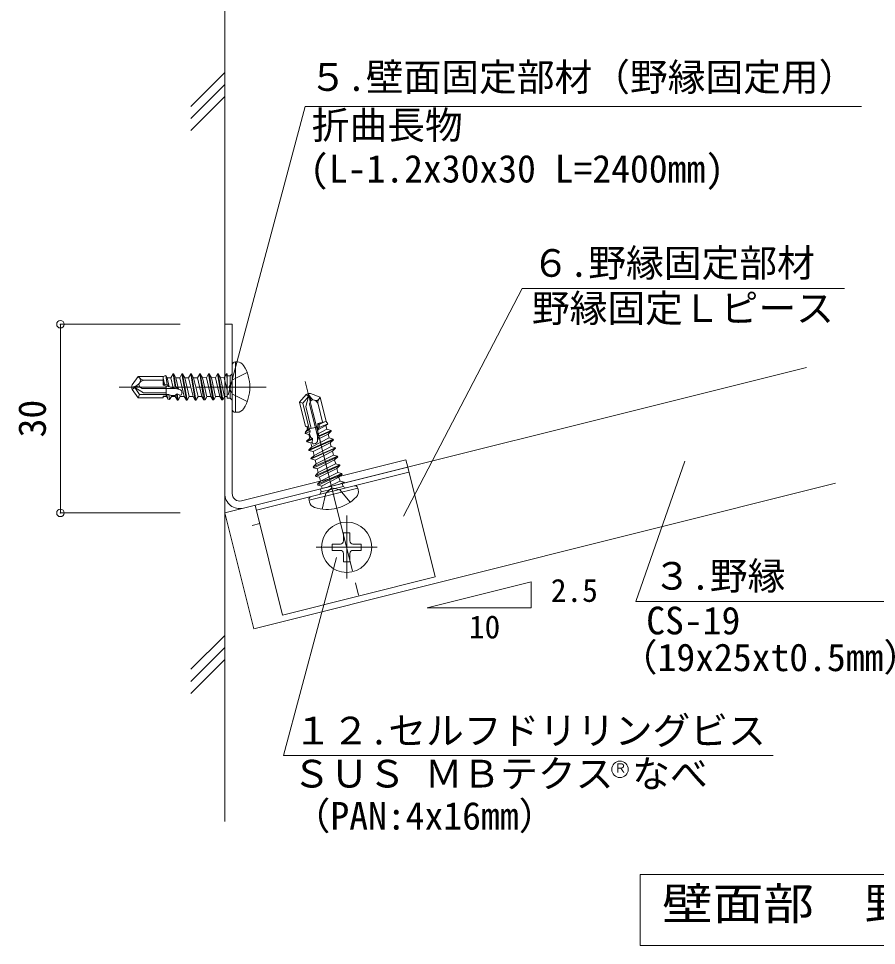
# Model space of a CAD drawing. Units: millimetres on the paper, enlarged 5 times, with parts at other scales. Extents: x -1379 to 1379, y -984 to 973.
# Drawn here: x 42.1 to 383.2, y -48 to 320.4 of the extents above; entities that cross this region are included whole.
import ezdxf
from ezdxf.enums import TextEntityAlignment as Align

# ---------------------------------------------------------------- set-up
doc = ezdxf.new("R2010")
doc.units = ezdxf.units.MM
doc.header["$LTSCALE"] = 5
doc.header["$PDMODE"] = 32
doc.header["$PDSIZE"] = 3
doc.linetypes.add('CHAIN1', pattern=[8, 5, -1, 1, -1])
doc.linetypes.add('LONG_DASHED1', pattern=[7, 6, -1])
for name, color, linetype, lineweight in [('3-0_中心線', 3, 'Continuous', 18), ('3-1_中線', 7, 'Continuous', 18), ('3-2_太線１', 3, 'Continuous', 18), ('3-4_細線', 4, 'Continuous', 9), ('3-5_寸法', 4, 'Continuous', 9), ('3-6_文字', 3, 'Continuous', 18), ('5-6_文字', 7, 'Continuous', 18)]:
    doc.layers.add(name, color=color, linetype=linetype, lineweight=lineweight)
doc.styles.add('ＭＳ ゴシック', font='')
doc.styles.get('ＭＳ ゴシック').set_extended_font_data('MS Gothic')

msp = doc.modelspace()

# ---------------------------------------------------------------- linework, layer by layer
at = {"layer": '3-0_中心線', "color": 4, "linetype": 'CHAIN1', "lineweight": 9}
for p, q in [((140.601, 173.938), (82.35, 173.938)), ((169.507, 122.541), (156.088, 176.217)), ((159.138, 164.014), (177.419, 90.893)), ((172.568, 97.88), (172.568, 122.885)), ((160.449, 110.296), (184.687, 110.296))]:
    msp.add_line(p, q, dxfattribs=at)
at = {"layer": '3-0_中心線'}
for p, q in [((156.462, 171.002), (153.782, 167.916)), ((157.377, 170.149), (155.153, 167.588)), ((156.261, 166.248), (157.377, 170.149)), ((157.288, 171.415), (156.462, 171.002)), ((156.462, 171.002), (157.377, 170.149)), ((157.377, 170.149), (157.288, 171.415)), ((157.793, 170.404), (157.288, 171.415)), ((161.565, 169.268), (162.028, 169.977)), ((164.443, 160.319), (162.028, 169.977)), ((156.197, 158.257), (153.782, 167.916)), ((155.153, 167.588), (153.782, 167.916)), ((155.153, 167.588), (157.713, 157.348)), ((156.261, 166.248), (158.44, 157.53)), ((158.018, 167.978), (157.812, 167.259)), ((157.812, 167.259), (161.005, 154.488)), ((159.791, 168.693), (159.597, 168.767)), ((161.201, 167.101), (162.988, 159.955)), ((161.097, 159.482), (160.963, 152.25)), ((161.051, 156.977), (164.34, 158.671)), ((162.27, 159.775), (161.092, 159.168)), ((161.589, 159.02), (161.092, 159.168)), ((161.097, 159.482), (164.443, 160.319)), ((161.567, 157.858), (165.014, 159.324)), ((161.589, 159.02), (161.567, 157.858)), ((161.589, 159.02), (163.806, 160.16)), ((165.014, 159.324), (164.34, 158.671)), ((164.714, 157.174), (164.34, 158.671)), ((165.014, 159.324), (164.443, 160.319)), ((156.111, 155.537), (158.049, 156.361)), ((156.111, 155.537), (156.133, 156.217)), ((156.111, 155.537), (157.491, 155.142)), ((156.133, 156.217), (157.824, 157.086)), ((156.133, 156.217), (157.01, 157.065)), ((156.197, 158.257), (156.885, 158.429)), ((157.01, 157.065), (156.682, 158.378)), ((156.885, 158.429), (157.266, 157.197)), ((157.266, 157.197), (157.01, 157.065)), ((161.073, 158.188), (157.255, 157.233)), ((157.824, 157.086), (157.266, 157.197)), ((157.491, 155.142), (157.846, 155.325)), ((157.865, 153.646), (157.491, 155.142)), ((157.824, 157.086), (158.049, 156.361)), ((157.846, 155.325), (158.049, 156.361)), ((157.846, 155.325), (158.297, 153.868)), ((160.978, 153.079), (165.194, 155.252)), ((164.714, 157.174), (161.019, 155.271)), ((161.499, 154.57), (161.019, 155.271)), ((161.051, 156.977), (161.567, 157.858)), ((161.501, 154.302), (166.44, 156.456)), ((166.44, 156.456), (165.194, 155.252)), ((165.569, 153.755), (165.194, 155.252)), ((166.44, 156.456), (166.379, 156.698)), ((156.62, 152.442), (157.865, 153.646)), ((156.62, 152.442), (158.948, 153.457)), ((156.681, 152.199), (156.62, 152.442)), ((156.681, 152.199), (159.021, 153.22)), ((156.681, 152.199), (158.346, 151.723)), ((157.536, 148.779), (167.295, 153.036)), ((158.297, 153.868), (157.865, 153.646)), ((158.948, 153.457), (158.297, 153.868)), ((158.346, 151.723), (158.876, 151.996)), ((158.72, 150.226), (158.346, 151.723)), ((165.569, 153.755), (158.72, 150.226)), ((158.876, 151.996), (159.021, 153.22)), ((158.876, 151.996), (159.058, 151.408)), ((158.948, 153.457), (159.021, 153.22)), ((159.201, 148.303), (166.049, 151.832)), ((160.978, 153.079), (161.501, 154.302)), ((161.506, 154.573), (161.501, 154.302)), ((167.295, 153.036), (166.049, 151.832)), ((166.424, 150.335), (166.049, 151.832)), ((167.295, 153.036), (167.234, 153.278)), ((157.475, 149.022), (158.72, 150.226)), ((157.536, 148.779), (157.475, 149.022)), ((157.536, 148.779), (159.201, 148.303)), ((158.39, 145.36), (168.15, 149.616)), ((159.575, 146.806), (159.201, 148.303)), ((166.424, 150.335), (159.575, 146.806)), ((160.056, 144.883), (166.904, 148.412)), ((168.15, 149.616), (166.904, 148.412)), ((167.279, 146.915), (166.904, 148.412)), ((168.15, 149.616), (168.089, 149.859)), ((158.33, 145.602), (159.575, 146.806)), ((158.39, 145.36), (158.33, 145.602)), ((158.39, 145.36), (160.056, 144.883)), ((159.499, 141.867), (169.004, 146.196)), ((160.43, 143.386), (160.056, 144.883)), ((167.279, 146.915), (160.43, 143.386)), ((160.783, 141.5), (167.759, 144.992)), ((169.004, 146.196), (167.759, 144.992)), ((169.004, 146.196), (168.944, 146.439)), ((159.287, 142.281), (160.43, 143.386)), ((159.499, 141.867), (159.287, 142.281)), ((159.499, 141.867), (160.783, 141.5)), ((160.354, 138.448), (169.859, 142.777)), ((161.285, 139.967), (160.895, 141.528)), ((168.134, 143.495), (161.285, 139.967)), ((161.638, 138.08), (168.614, 141.573)), ((169.001, 140.025), (162.152, 136.496)), ((169.859, 142.777), (168.614, 141.573)), ((169.859, 142.777), (169.799, 143.019)), ((160.141, 138.861), (161.285, 139.967)), ((160.354, 138.448), (160.141, 138.861)), ((160.354, 138.448), (161.638, 138.08)), ((161.009, 135.391), (162.152, 136.496)), ((161.221, 134.977), (170.727, 139.306)), ((162.152, 136.496), (161.75, 138.108)), ((162.506, 134.61), (169.482, 138.102)), ((169.856, 136.606), (165.263, 134.239)), ((170.727, 139.306), (169.482, 138.102)), ((171.521, 136.129), (169.856, 136.606)), ((170.727, 139.306), (170.666, 139.549)), ((176.994, 133.822), (157.591, 128.971)), ((175.478, 134.731), (158.501, 130.487)), ((161.221, 134.977), (161.009, 135.391)), ((161.221, 134.977), (162.506, 134.61)), ((162.211, 133.476), (171.487, 135.795)), ((162.211, 133.476), (162.473, 132.297)), ((162.473, 132.297), (171.121, 134.459)), ((162.867, 133.64), (162.617, 134.638)), ((169.717, 135.352), (171.521, 136.129)), ((170.798, 135.623), (171.121, 134.459)), ((172.083, 133.882), (171.121, 134.459)), ((171.251, 135.736), (171.582, 135.887)), ((171.582, 135.887), (171.487, 135.795)), ((171.582, 135.887), (171.521, 136.129)), ((176.994, 133.822), (177.176, 133.094)), ((157.591, 128.971), (157.773, 128.243)), ((161.896, 131.336), (162.473, 132.297)), ((171.318, 116.046), (173.818, 116.046)), ((171.318, 116.046), (171.318, 112.796)), ((173.818, 116.046), (173.818, 112.796)), ((166.818, 111.546), (170.068, 111.546)), ((166.818, 111.546), (166.818, 109.046)), ((175.068, 111.546), (178.318, 111.546)), ((178.318, 111.546), (178.318, 109.046)), ((166.818, 109.046), (170.068, 109.046)), ((171.318, 107.796), (171.318, 104.546)), ((173.818, 107.796), (173.818, 104.546)), ((175.068, 109.046), (178.318, 109.046)), ((171.318, 104.546), (173.818, 104.546))]:
    msp.add_line(p, q, dxfattribs=at)
at = {"layer": '3-0_中心線', "linetype": 'LONG_DASHED1'}
for p, q in [((166.659, 133.933), (164.251, 131.762)), ((166.659, 133.933), (169.805, 133.151)), ((174.011, 128.233), (169.805, 133.151)), ((162.854, 125.443), (164.251, 131.762))]:
    msp.add_line(p, q, dxfattribs=at)
at = {"layer": '3-0_中心線'}
for points in [[(162.028, 169.977), (158.212, 171.44), (157.288, 171.415)], [(161.499, 154.57), (166.379, 156.698), (164.714, 157.174)], [(157.475, 149.022), (167.234, 153.278), (165.569, 153.755)], [(158.33, 145.602), (168.089, 149.859), (166.424, 150.335)], [(159.287, 142.281), (168.944, 146.439), (167.279, 146.915)], [(168.254, 143.461), (167.772, 144.942), (167.759, 144.992)], [(160.141, 138.861), (169.799, 143.019), (168.134, 143.495)], [(161.009, 135.391), (170.666, 139.549), (169.001, 140.025)], [(169.109, 140.041), (168.627, 141.522), (168.614, 141.573)], [(169.977, 136.571), (169.494, 138.052), (169.482, 138.102)]]:
    msp.add_lwpolyline(points, dxfattribs=at)
msp.add_circle((172.568, 110.296), 10, dxfattribs=at)
for centre, radius, start, end in [((160.799, 171.905), 3.36, 206.53624, 249.03624), ((154.787, 168.902), 3.36, 344.03623, 26.53624), ((159.169, 167.649), 1.197, 69.03623, 164.03623), ((160.322, 170.078), 1.484, 249.03624, 326.8819), ((158.968, 166.543), 2.302, 14.03624, 69.03623), ((163.866, 167.767), 2.746, 146.8819, 194.03624), ((159.38, 153.255), 1.875, 260.1155, 327.58084), ((175.782, 133.519), 1.25, 14.03624, 104.03624), ((174.266, 132.367), 3, 315.92702, 14.03624), ((158.804, 129.274), 1.25, 104.03624, 194.03624), ((164.746, 141.583), 16.25, 252.14545, 315.92702), ((160.684, 128.971), 3, 194.03624, 252.14545), ((170.068, 112.796), 1.25, 269.99998, 0), ((175.068, 112.796), 1.25, 180, 270), ((170.068, 107.796), 1.25, 0, 89.99998), ((175.068, 107.796), 1.25, 90, 180)]:
    msp.add_arc(centre, radius, start, end, dxfattribs=at)
at = {"layer": '3-1_中線'}
for p, q in [((124.061, 1.315), (124.061, 338.121)), ((124.061, 298.936), (110.561, 285.436)), ((124.061, 294.163), (110.561, 280.663)), ((124.061, 289.39), (110.561, 275.89)), ((127.061, 198.938), (124.061, 198.938)), ((127.061, 198.938), (124.061, 198.938)), ((127.061, 131.623), (127.061, 198.938)), ((130.789, 128.713), (196.094, 145.039)), ((196.094, 145.039), (196.822, 142.129)), ((131.516, 125.802), (196.822, 142.129)), ((124.061, 75.25), (110.561, 61.75)), ((124.061, 70.477), (110.561, 56.977)), ((124.061, 65.704), (110.561, 52.204))]:
    msp.add_line(p, q, dxfattribs=at)
msp.add_lwpolyline([(289.229, -19.866), (501.155, -19.866), (501.155, -48.012), (289.229, -48.012)], close=True, dxfattribs=at)
for radius in [6, 3]:
    msp.add_arc((130.061, 131.623), radius, 180, 284.03624, dxfattribs=at)
at = {"layer": '3-2_太線１'}
for p, q in [((124.097, 123.947), (355.424, 181.779)), ((127.061, 182.688), (127.061, 165.188)), ((128.311, 183.938), (128.311, 163.938)), ((128.311, 183.938), (129.061, 183.938)), ((99.561, 178.188), (89.605, 178.188)), ((90.181, 177.567), (89.605, 178.188)), ((100.665, 178.501), (99.561, 178.188)), ((99.561, 174.74), (99.561, 178.188)), ((100.128, 175.104), (99.561, 177.532)), ((101.251, 174.802), (100.665, 178.501)), ((100.665, 178.501), (101.134, 177.688)), ((102.677, 177.688), (101.134, 177.688)), ((101.98, 174.087), (101.134, 177.688)), ((102.677, 177.688), (103.628, 173.642)), ((103.793, 179.188), (103.543, 179.188)), ((104.685, 173.875), (103.793, 179.188)), ((103.793, 179.188), (104.659, 177.688)), ((106.202, 177.688), (104.659, 177.688)), ((105.744, 173.071), (104.659, 177.688)), ((106.202, 177.688), (107.964, 170.188)), ((107.318, 179.188), (107.068, 179.188)), ((109.08, 168.688), (107.318, 179.188)), ((107.318, 179.188), (108.184, 177.688)), ((109.727, 177.688), (108.184, 177.688)), ((109.946, 170.188), (108.184, 177.688)), ((109.727, 177.688), (111.489, 170.188)), ((110.843, 179.188), (110.593, 179.188)), ((112.605, 168.688), (110.843, 179.188)), ((110.843, 179.188), (111.709, 177.688)), ((113.471, 170.188), (111.709, 177.688)), ((113.252, 177.688), (111.709, 177.688)), ((113.252, 177.688), (115.014, 170.188)), ((114.368, 179.188), (114.118, 179.188)), ((116.262, 168.917), (114.368, 179.188)), ((114.368, 179.188), (115.234, 177.688)), ((116.93, 170.073), (115.234, 177.688)), ((116.777, 177.688), (118.539, 170.188)), ((117.893, 179.188), (117.643, 179.188)), ((119.787, 168.917), (117.893, 179.188)), ((117.893, 179.188), (118.759, 177.688)), ((120.455, 170.073), (118.759, 177.688)), ((120.354, 177.688), (122.116, 170.188)), ((121.47, 179.188), (121.22, 179.188)), ((123.364, 168.917), (121.47, 179.188)), ((121.47, 179.188), (122.336, 177.688)), ((124.032, 170.073), (122.336, 177.688)), ((124.745, 179.188), (123.879, 177.688)), ((123.879, 177.688), (125.061, 172.658)), ((124.995, 179.188), (124.745, 179.188)), ((125.061, 177.25), (124.745, 179.188)), ((124.995, 179.188), (125.061, 179.074)), ((125.061, 178.83), (124.995, 179.188)), ((125.061, 169.513), (125.061, 179.074)), ((125.061, 178.364), (126.268, 178.395)), ((127.061, 179.188), (126.268, 178.395)), ((126.268, 169.481), (126.268, 178.395)), ((88.164, 174.183), (87.061, 173.938)), ((88.31, 173.717), (87.061, 173.938)), ((87.061, 173.938), (87.261, 173.036)), ((87.261, 173.036), (88.31, 173.717)), ((91.824, 171.688), (88.31, 173.717)), ((88.31, 173.717), (90.256, 170.938)), ((90.309, 175.707), (90.19, 175.536)), ((90.572, 173.812), (91.22, 173.438)), ((91.22, 173.438), (104.383, 173.438)), ((92.195, 176.688), (99.561, 176.688)), ((99.561, 175.948), (99.864, 174.658)), ((99.561, 174.74), (106.545, 172.855)), ((100.128, 175.104), (99.864, 174.658)), ((100.128, 175.104), (101.251, 174.802)), ((100.811, 174.402), (100.811, 170.467)), ((101.98, 174.087), (101.251, 174.802)), ((104.424, 173.938), (103.628, 173.642)), ((104.423, 173.946), (104.685, 173.875)), ((105.744, 173.071), (104.685, 173.875)), ((87.261, 173.036), (89.605, 169.688)), ((90.256, 170.938), (89.605, 169.688)), ((99.561, 169.688), (89.605, 169.688)), ((90.256, 170.938), (100.811, 170.938)), ((91.824, 171.688), (100.811, 171.688)), ((99.561, 170.398), (100.848, 170.469)), ((99.561, 169.688), (99.561, 170.398)), ((100.914, 170.188), (99.561, 170.188)), ((101.092, 170.983), (100.848, 170.469)), ((100.848, 170.469), (100.914, 170.188)), ((101.525, 169.131), (100.914, 170.188)), ((101.092, 170.983), (101.849, 171.025)), ((101.525, 169.131), (101.092, 170.983)), ((102.179, 168.946), (101.849, 171.025)), ((102.805, 170.577), (101.849, 171.025)), ((102.179, 168.946), (102.896, 170.188)), ((102.805, 170.577), (104.328, 170.661)), ((102.896, 170.188), (102.805, 170.577)), ((104.439, 170.188), (102.896, 170.188)), ((104.885, 171.193), (104.328, 170.661)), ((104.328, 170.661), (104.439, 170.188)), ((105.305, 168.688), (104.439, 170.188)), ((104.885, 171.193), (105.133, 171.206)), ((105.305, 168.688), (104.885, 171.193)), ((105.555, 168.688), (105.133, 171.206)), ((106.285, 170.769), (105.133, 171.206)), ((105.555, 168.688), (106.421, 170.188)), ((106.285, 170.769), (106.9, 170.803)), ((106.421, 170.188), (106.285, 170.769)), ((107.964, 170.188), (106.421, 170.188)), ((108.83, 168.688), (107.964, 170.188)), ((109.08, 168.688), (109.946, 170.188)), ((111.489, 170.188), (109.946, 170.188)), ((112.355, 168.688), (111.489, 170.188)), ((112.605, 168.688), (113.471, 170.188)), ((115.014, 170.188), (113.471, 170.188)), ((115.81, 168.811), (115.014, 170.188)), ((116.262, 168.917), (116.93, 170.073)), ((118.539, 170.188), (116.93, 170.188)), ((119.335, 168.811), (118.539, 170.188)), ((119.787, 168.917), (120.455, 170.073)), ((122.116, 170.188), (120.455, 170.188)), ((122.912, 168.811), (122.116, 170.188)), ((123.364, 168.917), (124.032, 170.073)), ((125.061, 170.188), (124.032, 170.188)), ((125.061, 169.513), (126.268, 169.481)), ((102.179, 168.946), (101.525, 169.131)), ((105.555, 168.688), (105.305, 168.688)), ((109.08, 168.688), (108.83, 168.688)), ((112.605, 168.688), (112.355, 168.688)), ((116.262, 168.917), (115.81, 168.811)), ((119.787, 168.917), (119.335, 168.811)), ((123.364, 168.917), (122.912, 168.811)), ((127.061, 168.688), (126.268, 169.481)), ((128.311, 163.938), (129.061, 163.938)), ((136.673, 125.03), (197.307, 140.188)), ((196.822, 142.129), (207.736, 98.472)), ((135.618, 77.866), (366.944, 135.697)), ((124.097, 123.947), (135.618, 77.866))]:
    msp.add_line(p, q, dxfattribs=at)
at = {"layer": '3-2_太線１', "linetype": 'LONG_DASHED1'}
for p, q in [((133.01, 179.688), (127.218, 176.801)), ((125.696, 173.938), (127.218, 176.801)), ((125.696, 173.938), (127.218, 171.076)), ((133.01, 168.188), (127.218, 171.076))]:
    msp.add_line(p, q, dxfattribs=at)
at = {"layer": '3-2_太線１', "color": 4, "linetype": 'CHAIN1', "lineweight": 9}
msp.add_line((137.439, 173.938), (82.111, 173.938), dxfattribs=at)
at = {"layer": '3-2_太線１'}
for points in [[(89.605, 178.188), (87.261, 174.841), (87.061, 173.938)], [(104.424, 173.938), (103.543, 179.188), (102.677, 177.688)], [(108.83, 168.688), (107.068, 179.188), (106.202, 177.688)], [(112.355, 168.688), (110.593, 179.188), (109.727, 177.688)], [(115.81, 168.811), (114.118, 179.188), (113.252, 177.688)], [(116.84, 177.797), (115.286, 177.688), (115.234, 177.688)], [(119.335, 168.811), (117.643, 179.188), (116.777, 177.688)], [(120.365, 177.797), (118.811, 177.688), (118.759, 177.688)], [(122.912, 168.811), (121.22, 179.188), (120.354, 177.688)], [(123.942, 177.797), (122.388, 177.688), (122.336, 177.688)], [(136.188, 126.97), (147.102, 83.314), (207.736, 98.472)]]:
    msp.add_lwpolyline(points, dxfattribs=at)
for centre, radius, start, end in [((128.311, 182.688), 1.25, 90, 180), ((129.061, 180.938), 3, 31.89078, 90), ((117.811, 173.938), 16.25, 328.10921, 31.89078), ((89.093, 176.558), 1.484, 325, 42.84566), ((92.195, 179.435), 2.746, 222.84566, 270), ((87.437, 177.464), 3.36, 282.5, 325), ((88.892, 170.902), 3.36, 59.99998, 102.5), ((91.17, 174.849), 1.197, 144.99998, 239.99998), ((92.195, 174.386), 2.302, 90, 144.99998), ((105.186, 171.563), 1.875, 336.07925, 43.5446), ((128.311, 165.188), 1.25, 180, 270), ((129.061, 166.938), 3, 270, 328.10921)]:
    msp.add_arc(centre, radius, start, end, dxfattribs=at)
at = {"layer": '3-4_細線'}
for p, q in [((125.386, 170.846), (156.103, 285.485)), ((156.103, 285.485), (377.31, 285.485)), ((307.051, 144.445), (287.568, 88.702)), ((135.054, 118.956), (138.007, 119.694)), ((168.542, 106.259), (147.427, 27.457)), ((204.596, 86.241), (245.881, 96.562)), ((245.881, 86.241), (245.881, 96.562)), ((287.568, 88.702), (398.207, 88.702)), ((204.596, 86.241), (245.881, 86.241))]:
    msp.add_line(p, q, dxfattribs=at)
at = {"layer": '3-5_寸法'}
for p, q in [((242.347, 213.068), (195.221, 122.589)), ((242.347, 213.068), (370.453, 213.068)), ((58.768, 198.938), (58.768, 123.938)), ((58.768, 198.938), (106.386, 198.938)), ((58.768, 198.938), (58.768, 123.938)), ((58.768, 198.938), (106.386, 198.938)), ((58.768, 123.938), (106.386, 123.938)), ((58.768, 123.938), (106.386, 123.938)), ((147.427, 27.457), (342.111, 27.457))]:
    msp.add_line(p, q, dxfattribs=at)
at = {"layer": '3-5_寸法', "color": 3}
for p in [(58.768, 198.938), (58.768, 123.938)]:
    msp.add_point(p, dxfattribs=at)
at = {"layer": '5-6_文字'}
msp.add_circle((281.229, 21.995), 3.291, dxfattribs=at)

# ---------------------------------------------------------------- texts
at = {"layer": '3-5_寸法', "color": 7, "style": 'ＭＳ ゴシック'}
msp.add_text('30', height=11, rotation=90, dxfattribs=at).set_placement((56.268, 153.938), align=Align.BOTTOM_LEFT)
at = {"layer": '3-6_文字', "color": 7, "style": 'ＭＳ ゴシック'}
for s, p in [('５.壁面固定部材（野縁固定用）', (157.687, 288.38)), ('折曲長物 ', (158.679, 269.262)), ('(L-1.2x30x30 L=2400mm)', (157.992, 251.966)), ('６.野縁固定部材', (246.138, 214.488)), ('野縁固定Ｌピース', (246.21, 196.496)), ('３.野縁', (294.467, 90.104)), ('CS-19', (291.667, 72.349)), ('（19x25xt0.5mm）', (281.154, 57.744)), ('１２.セルフドリリングビス', (151.635, 28.608)), ('ＳＵＳ ＭＢテクス なべ', (151.095, 11.473)), ('（PAN:4x16mm）', (151.095, -5.27))]:
    msp.add_text(s, height=11, dxfattribs=at).set_placement(p, align=Align.BOTTOM_LEFT)
at = {"layer": '3-6_文字', "color": 4, "style": 'ＭＳ ゴシック'}
for s, p in [('2.5', (253.73, 85.81)), ('10', (221.153, 71.296))]:
    msp.add_text(s, height=9.164, dxfattribs=at).set_placement(p, align=Align.BOTTOM_LEFT)
at = {"layer": '3-6_文字', "style": 'ＭＳ ゴシック', "width": 1.15}
msp.add_text('壁面部\u3000野縁固定詳細', height=12.83, dxfattribs=at).set_placement((297.955, -41.651), align=Align.BOTTOM_LEFT)
at = {"layer": '5-6_文字', "style": 'ＭＳ ゴシック'}
msp.add_text('Ｒ', height=3.666, dxfattribs=at).set_placement((278.902, 19.627), align=Align.BOTTOM_LEFT)

doc.saveas('drawing.dxf')
